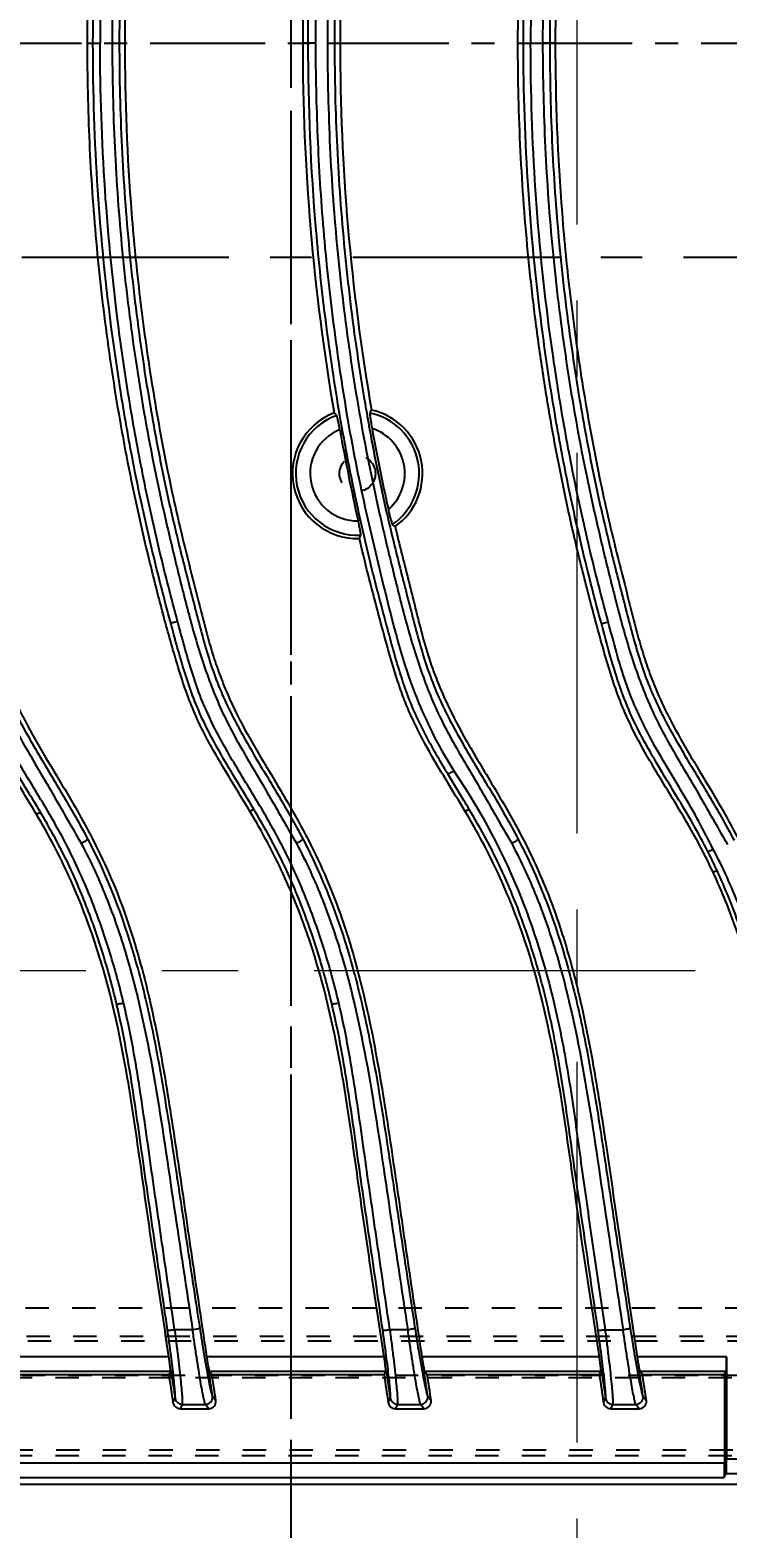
# Model space of a CAD drawing. Header units: millimetres. Extents: x -946 to 3963, y -10008 to 1396.
# Drawn here: x 1544.9 to 1593.7, y -937.9 to -832.9 of the extents above; entities that cross this region are included whole.
import ezdxf

# ---------------------------------------------------------------- set-up
doc = ezdxf.new("R2010")
doc.units = ezdxf.units.MM
doc.header["$LTSCALE"] = 16.335
doc.header["$PDMODE"] = 3
doc.header["$PDSIZE"] = 0.3125
doc.linetypes.add('CENTER', pattern=[0.6, 0.375, -0.075, 0.075, -0.075])
doc.linetypes.add('HIDDEN', pattern=[0.2, 0.1, -0.1])
doc.layers.get('0').update_dxf_attribs({"linetype": 'CONTINUOUS'})
doc.layers.get('Defpoints').update_dxf_attribs({"linetype": 'CONTINUOUS'})
doc.layers.add('DEFAULT_2', color=8, linetype='HIDDEN')
doc.layers.add('moldbase', color=7, linetype='CONTINUOUS', lineweight=20)
doc.styles.get("Standard").update_dxf_attribs({"font": 'txt', "width": 0.8})
doc.dimstyles.new('11', dxfattribs={"dimtxt": 10, "dimasz": 10, "dimexe": 0, "dimexo": 0, "dimgap": 0, "dimtad": 0, "dimzin": 0, "dimdsep": 46, "dimtxsty": 'Standard', "dimcen": 0, "dimclrd": 4, "dimclre": 4, "dimclrt": 6, "dimazin": 0, "dimtfac": 1, "dimtofl": 0, "dimtmove": 0, "dimatfit": 3, "dimfxl": 0, "dimtolj": 1, "dimtzin": 0, "dimarcsym": 0})

# ---------------------------------------------------------------- blocks, each defined once
blk = doc.blocks.new('*D20')
at = {"color": 4, "lineweight": -2}
for p, q in [((1308.93, -833.86), (1308.93, -701.67)), ((1318.93, -701.67), (1478.02, -701.67)), ((1807.46, -701.67), (1516.68, -701.67)), ((1817.46, -797.18), (1817.46, -701.67))]:
    blk.add_line(p, q, dxfattribs=at)
at = {"color": 4}
for points in [[(1318.93, -700.01), (1318.93, -703.34), (1308.93, -701.67)], [(1807.46, -700.01), (1807.46, -703.34), (1817.46, -701.67)]]:
    blk.add_solid(points, dxfattribs=at)
at = {"layer": 'Defpoints', "color": 0}
for p in [(1308.93, -701.67), (1817.46, -797.18), (1308.93, -833.86)]:
    blk.add_point(p, dxfattribs=at)
at = {"color": 6, "insert": (1497.35, -701.67), "char_height": 10, "attachment_point": 5}
blk.add_mtext('\\A1;508.53', dxfattribs=at)

msp = doc.modelspace()

# ---------------------------------------------------------------- linework, layer by layer
at = {"color": 1, "linetype": 'CENTER', "ltscale": 2.363514}
for p, q in [((1563.194, -1038.857), (1563.194, -658.857)), ((1243.194, -848.857), (1883.194, -848.857))]:
    msp.add_line(p, q, dxfattribs=at)
at = {"color": 1, "linetype": 'CENTER', "ltscale": 1.312372}
for p, q in [((1563.194, -939.884), (1563.194, -727.829)), ((1308.929, -833.857), (1817.459, -833.857))]:
    msp.add_line(p, q, dxfattribs=at)
at = {"color": 7, "linetype": 'Continuous'}
for p, q in [((1548.921, -833.857), (1549.81, -833.857)), ((1550.648, -833.857), (1551.537, -833.857)), ((1564.885, -833.857), (1563.996, -833.856)), ((1565.723, -833.857), (1566.612, -833.857)), ((1579.071, -833.857), (1579.96, -833.857)), ((1581.687, -833.857), (1580.798, -833.857)), ((1570.467, -867.723), (1570.271, -867.574)), ((1545.629, -887.744), (1545.359, -887.903)), ((1560.573, -887.523), (1560.303, -887.684)), ((1575.648, -887.523), (1575.378, -887.684)), ((1593.018, -891.831), (1592.745, -891.959)), ((1556.283, -924.001), (1555.023, -924.001)), ((1571.358, -924.001), (1570.098, -924.001)), ((1585.173, -924.001), (1586.433, -924.001)), ((1554.626, -925.914), (1542.194, -925.914)), ((1542.377, -926.917), (1554.742, -926.917)), ((1554.768, -926.867), (1554.619, -927.152)), ((1554.768, -926.867), (1555.056, -928.804)), ((1569.701, -925.914), (1557.269, -925.914)), ((1557.411, -926.868), (1557.645, -927.152)), ((1557.452, -926.917), (1569.817, -926.917)), ((1569.843, -926.867), (1569.694, -927.152)), ((1569.843, -926.867), (1570.131, -928.804)), ((1584.776, -925.914), (1572.344, -925.914)), ((1572.486, -926.868), (1572.72, -927.152)), ((1572.527, -926.917), (1584.892, -926.917)), ((1584.918, -926.867), (1584.769, -927.152)), ((1584.918, -926.867), (1585.206, -928.804)), ((1593.685, -925.914), (1587.419, -925.914)), ((1587.795, -927.152), (1587.561, -926.868)), ((1587.602, -926.917), (1593.66, -926.917)), ((1593.543, -927.152), (1593.66, -926.917)), ((1593.685, -925.914), (1593.685, -933.079)), ((1542.57, -927.152), (1554.619, -927.152)), ((1557.645, -927.152), (1569.694, -927.152)), ((1572.72, -927.152), (1584.769, -927.152)), ((1587.795, -927.152), (1593.543, -927.152)), ((1593.543, -927.152), (1593.543, -933.363)), ((1554.909, -929.11), (1555.056, -928.804)), ((1557.678, -928.657), (1557.915, -928.962)), ((1569.984, -929.11), (1570.131, -928.804)), ((1572.753, -928.657), (1572.99, -928.962)), ((1585.059, -929.11), (1585.206, -928.804)), ((1587.828, -928.657), (1588.065, -928.962)), ((1555.552, -929.234), (1555.405, -929.538)), ((1555.405, -929.538), (1557.419, -929.538)), ((1555.552, -929.234), (1557.182, -929.234)), ((1557.419, -929.538), (1557.182, -929.234)), ((1570.627, -929.234), (1570.48, -929.538)), ((1570.48, -929.538), (1572.494, -929.538)), ((1570.627, -929.234), (1572.257, -929.234)), ((1572.494, -929.538), (1572.257, -929.234)), ((1585.702, -929.234), (1585.555, -929.538)), ((1585.555, -929.538), (1587.569, -929.538)), ((1585.702, -929.234), (1587.332, -929.234)), ((1587.569, -929.538), (1587.332, -929.234)), ((1595.41, -933.079), (1593.685, -933.079)), ((1593.543, -933.363), (1416.663, -933.363)), ((1593.518, -934.367), (1593.66, -934.082)), ((1593.66, -934.082), (1595.435, -934.082)), ((1619.855, -934.859), (1395.982, -934.859)), ((1416.687, -934.367), (1593.518, -934.367))]:
    msp.add_line(p, q, dxfattribs=at)
for centre, radius, start, end in [((1717.612, -833.867), 153.616, 170.29012, 179.9959), ((1717.305, -833.842), 150.692, 170.18534, 180.00568), ((1717.053, -833.893), 153.057, 179.98614, 189.72765), ((1717.349, -833.868), 150.736, 179.99556, 189.81302), ((1567.832, -864.007), 4.556, 305.33222, 77.50805), ((1567.832, -864.007), 4.556, 111.04137, 271.71729), ((1567.832, -864.007), 4.321, 109.55255, 273.20358), ((1536.362, -891.369), 43.47, 46.31452, 46.65894), ((1567.832, -864.007), 4.321, 304.36093, 78.46933), ((1567.832, -864.007), 3.318, 111.89991, 270.84768), ((1714.935, -834.416), 150.691, 190.13352, 192.61406), ((1699.793, -837.422), 133.02, 190.144, 192.6366), ((1567.832, -864.007), 3.318, 310.68698, 72.09362), ((1527.545, -850.681), 44.201, 336.14003, 336.47864), ((1555.255, -909.225), 41.577, 24.73149, 26.77943), ((1555.553, -928.729), 0.503, 188.5979, 269.92974), ((1557.18, -928.73), 0.503, 270.13867, 8.11568), ((1570.628, -928.729), 0.503, 188.5979, 269.92974), ((1572.255, -928.73), 0.503, 270.13867, 8.11568), ((1585.703, -928.729), 0.503, 188.59791, 269.92975), ((1587.33, -928.73), 0.503, 270.13867, 8.11568), ((1555.405, -929.037), 0.502, 188.39382, 270.0061), ((1570.48, -929.037), 0.502, 188.39382, 270.0061), ((1585.555, -929.037), 0.502, 188.38503, 270.00048)]:
    msp.add_arc(centre, radius, start, end, dxfattribs=at)
for centre, major_axis, ratio, start_param, end_param in [((1593.658, -925.914), (0, 1.005), 0.0261859, -3.0892328, -1.5707963), ((6766.65, -151.375), (4145.301, 3254.93), 0.9991931, 2.6233469, 2.6237227), ((-89.585, -1172.935), (1649.642, -229.679), 0.9993382, 0.2855374, 0.286637), ((6781.725, -151.375), (4145.301, 3254.93), 0.9991931, 2.6233469, 2.6237227), ((-74.51, -1172.935), (1649.642, -229.679), 0.9993382, 0.2855373, 0.286637), ((6796.8, -151.375), (4145.301, 3254.93), 0.9991931, 2.6233469, 2.6237227), ((-59.435, -1172.935), (1649.642, -229.679), 0.9993382, 0.2855373, 0.286637), ((1593.658, -933.079), (0, 1.005), 0.0261859, -3.0892328, -1.5707963), ((1593.516, -933.363), (0, 1.005), 0.0261859, -3.0892328, -1.5707963)]:
    msp.add_ellipse(centre, major_axis=major_axis, ratio=ratio, start_param=start_param, end_param=end_param, dxfattribs=at)
for points, knots in [([(1557.269, -741.8), (1556.975, -743.764), (1556.384, -747.691), (1555.539, -753.588), (1554.822, -758.501), (1554.173, -762.419), (1553.438, -766.322), (1552.474, -770.183), (1551.184, -773.941), (1550.011, -776.684), (1548.646, -779.333), (1547.145, -781.908), (1545.593, -784.45), (1544.385, -786.623), (1543.563, -788.433), (1543.016, -789.82), (1542.548, -791.235), (1542.146, -792.67), (1541.78, -794.114), (1541.295, -796.04), (1540.679, -798.445), (1539.994, -801.344), (1539.376, -804.258), (1538.828, -807.186), (1538.167, -811.103), (1537.48, -816.021), (1536.698, -823.926), (1536.462, -829.886), (1536.462, -833.857)], [0, 0, 0, 0, 0.0624981, 0.1249962, 0.1874941, 0.2187435, 0.2499951, 0.3124799, 0.343738, 0.3749893, 0.4062459, 0.4374932, 0.468754, 0.5000005, 0.5156417, 0.5312811, 0.5469063, 0.5625299, 0.5781628, 0.5937942, 0.625041, 0.656289, 0.6875397, 0.7187893, 0.750039, 0.8125353, 0.8750316, 1, 1, 1, 1]), ([(1572.344, -741.8), (1572.05, -743.764), (1571.459, -747.691), (1570.614, -753.588), (1569.897, -758.501), (1569.248, -762.419), (1568.513, -766.322), (1567.549, -770.183), (1566.259, -773.941), (1565.086, -776.684), (1563.721, -779.333), (1562.22, -781.908), (1560.668, -784.45), (1559.46, -786.623), (1558.638, -788.433), (1558.091, -789.82), (1557.623, -791.235), (1557.221, -792.67), (1556.855, -794.114), (1556.37, -796.04), (1555.754, -798.445), (1555.069, -801.344), (1554.451, -804.258), (1553.903, -807.186), (1553.242, -811.103), (1552.555, -816.021), (1551.773, -823.926), (1551.537, -829.886), (1551.537, -833.857)], [0, 0, 0, 0, 0.0624981, 0.1249962, 0.1874941, 0.2187435, 0.2499951, 0.3124799, 0.343738, 0.3749893, 0.4062459, 0.4374932, 0.468754, 0.5000005, 0.5156417, 0.5312811, 0.5469063, 0.5625299, 0.5781628, 0.5937942, 0.625041, 0.656289, 0.6875397, 0.7187893, 0.750039, 0.8125353, 0.8750316, 1, 1, 1, 1]), ([(1602.494, -741.8), (1602.2, -743.764), (1601.609, -747.691), (1600.764, -753.588), (1600.047, -758.501), (1599.398, -762.419), (1598.663, -766.322), (1597.699, -770.183), (1596.409, -773.941), (1595.236, -776.684), (1593.871, -779.333), (1592.37, -781.908), (1590.818, -784.45), (1589.61, -786.623), (1588.788, -788.433), (1588.241, -789.82), (1587.773, -791.235), (1587.371, -792.67), (1587.005, -794.114), (1586.52, -796.04), (1585.904, -798.445), (1585.219, -801.344), (1584.601, -804.258), (1584.053, -807.186), (1583.392, -811.103), (1582.705, -816.021), (1581.923, -823.926), (1581.687, -829.886), (1581.687, -833.857)], [0, 0, 0, 0, 0.0624981, 0.1249962, 0.1874941, 0.2187435, 0.2499951, 0.3124799, 0.343738, 0.3749893, 0.4062459, 0.4374932, 0.468754, 0.5000005, 0.5156417, 0.5312811, 0.5469063, 0.5625299, 0.5781628, 0.5937942, 0.625041, 0.656289, 0.6875397, 0.7187893, 0.750039, 0.8125353, 0.8750316, 1, 1, 1, 1]), ([(1592.656, -777.731), (1592.094, -778.819), (1590.855, -780.936), (1588.927, -784.053), (1587.485, -786.748), (1586.625, -789.02), (1586.089, -790.759), (1585.605, -792.516), (1585.138, -794.281), (1584.673, -796.047), (1584.084, -798.407), (1583.407, -801.367), (1582.684, -804.933), (1582.045, -808.509), (1581.305, -813.292), (1580.59, -819.305), (1580.074, -826.566), (1579.959, -831.423), (1579.959, -833.857)], [0, 0, 0, 0, 0.0629901, 0.1260996, 0.188662, 0.2197812, 0.2509698, 0.2822445, 0.3135648, 0.3448893, 0.3762007, 0.438716, 0.501088, 0.5633805, 0.6256282, 0.7501056, 0.8748018, 1, 1, 1, 1]), ([(1559.507, -782.876), (1558.922, -783.796), (1557.843, -785.695), (1556.566, -788.712), (1555.756, -791.315), (1555.192, -793.421), (1554.648, -795.532), (1553.993, -798.177), (1553.017, -802.428), (1551.572, -809.927), (1550.179, -820.76), (1549.809, -829.492), (1549.81, -833.857)], [0, 0, 0, 0, 0.0624518, 0.1249003, 0.1873497, 0.2185822, 0.2498175, 0.3122886, 0.3747758, 0.4997789, 0.7498462, 1, 1, 1, 1]), ([(1574.582, -782.876), (1573.997, -783.796), (1572.918, -785.695), (1571.641, -788.712), (1570.831, -791.315), (1570.267, -793.421), (1569.723, -795.532), (1569.068, -798.177), (1568.092, -802.428), (1566.647, -809.927), (1565.254, -820.76), (1564.884, -829.492), (1564.885, -833.857)], [0, 0, 0, 0, 0.0624518, 0.1249003, 0.1873497, 0.2185822, 0.2498175, 0.3122886, 0.3747758, 0.4997789, 0.7498462, 1, 1, 1, 1]), ([(1579.071, -833.857), (1579.071, -831.85), (1579.15, -827.835), (1579.504, -821.822), (1580.093, -815.828), (1580.918, -809.862), (1581.974, -803.933), (1583.261, -798.045), (1584.803, -792.235), (1585.911, -788.353), (1586.75, -786.531)], [0, 0, 0, 0, 0.1250133, 0.2500259, 0.3750383, 0.5000501, 0.6250615, 0.7500719, 0.8750839, 1, 1, 1, 1]), ([(1579.458, -833.857), (1579.458, -831.851), (1579.535, -827.847), (1579.885, -821.858), (1580.467, -815.899), (1581.278, -809.971), (1582.319, -804.074), (1583.375, -799.188), (1584.228, -795.789), (1584.742, -793.851), (1585.255, -791.911), (1585.796, -789.973), (1586.45, -788.064), (1586.842, -787.129), (1587.053, -786.668)], [0, 0, 0, 0, 0.1252897, 0.2501254, 0.3746973, 0.4991932, 0.623792, 0.7487318, 0.8113694, 0.8426827, 0.8739933, 0.9367429, 0.968312, 1, 1, 1, 1]), ([(1548.921, -833.857), (1548.921, -830.242), (1549.179, -823.008), (1550.319, -812.213), (1552.237, -801.528), (1554.016, -794.514), (1555.007, -791.036)], [0, 0, 0, 0, 0.2499849, 0.5000029, 0.7499985, 1, 1, 1, 1]), ([(1549.308, -833.857), (1549.308, -830.244), (1549.56, -823.03), (1550.508, -814.063), (1551.639, -806.954), (1552.499, -802.533), (1553.284, -799.01), (1553.923, -796.374), (1554.618, -793.751), (1555.08, -792.002), (1555.328, -791.131)], [0, 0, 0, 0, 0.2504372, 0.4997934, 0.6244661, 0.7493187, 0.8118975, 0.8745956, 0.9372949, 1, 1, 1, 1]), ([(1564.383, -833.857), (1564.383, -830.244), (1564.635, -823.03), (1565.583, -814.063), (1566.714, -806.954), (1567.574, -802.533), (1568.359, -799.01), (1568.998, -796.374), (1569.693, -793.751), (1570.155, -792.002), (1570.403, -791.131)], [0, 0, 0, 0, 0.2504372, 0.4997934, 0.6244661, 0.7493187, 0.8118975, 0.8745956, 0.9372949, 1, 1, 1, 1]), ([(1556.204, -793.219), (1555.777, -794.87), (1555.135, -797.348), (1554.34, -800.67), (1553.608, -804.018), (1552.813, -808.235), (1552.027, -813.324), (1551.412, -818.433), (1550.826, -825.272), (1550.65, -830.422), (1550.65, -833.857)], [0, 0, 0, 0, 0.1243441, 0.1866463, 0.2491008, 0.3743147, 0.4995099, 0.6245386, 0.7495385, 1, 1, 1, 1]), ([(1556.689, -793.374), (1556.262, -795.021), (1555.622, -797.493), (1554.828, -800.806), (1554.098, -804.141), (1553.307, -808.339), (1552.523, -813.407), (1551.91, -818.495), (1551.326, -825.306), (1551.151, -830.436), (1551.151, -833.857)], [0, 0, 0, 0, 0.1245899, 0.1869286, 0.2493407, 0.3744811, 0.4996368, 0.6246429, 0.7496022, 1, 1, 1, 1]), ([(1571.279, -793.219), (1570.852, -794.87), (1570.21, -797.348), (1569.415, -800.67), (1568.683, -804.018), (1567.888, -808.235), (1567.102, -813.324), (1566.487, -818.433), (1565.901, -825.272), (1565.725, -830.422), (1565.725, -833.857)], [0, 0, 0, 0, 0.1243441, 0.1866463, 0.2491008, 0.3743147, 0.4995099, 0.6245386, 0.7495385, 1, 1, 1, 1]), ([(1571.764, -793.374), (1571.337, -795.021), (1570.697, -797.493), (1569.903, -800.806), (1569.173, -804.141), (1568.382, -808.339), (1567.598, -813.407), (1566.985, -818.495), (1566.401, -825.306), (1566.226, -830.436), (1566.226, -833.857)], [0, 0, 0, 0, 0.1245899, 0.1869286, 0.2493407, 0.3744811, 0.4996368, 0.6246429, 0.7496022, 1, 1, 1, 1]), ([(1586.365, -793.175), (1585.937, -794.827), (1585.295, -797.308), (1584.499, -800.633), (1583.764, -803.986), (1582.968, -808.207), (1582.18, -813.301), (1581.563, -818.416), (1580.976, -825.262), (1580.8, -830.419), (1580.8, -833.857)], [0, 0, 0, 0, 0.1243436, 0.186645, 0.2490979, 0.3743102, 0.4995065, 0.6245368, 0.7495374, 1, 1, 1, 1]), ([(1586.85, -793.33), (1586.422, -794.979), (1585.782, -797.454), (1584.987, -800.77), (1584.255, -804.108), (1583.462, -808.311), (1582.676, -813.384), (1582.062, -818.478), (1581.476, -825.297), (1581.301, -830.432), (1581.301, -833.857)], [0, 0, 0, 0, 0.1245872, 0.186927, 0.2493379, 0.3744763, 0.4996327, 0.6246408, 0.7496008, 1, 1, 1, 1]), ([(1545.359, -887.903), (1544.764, -886.902), (1543.839, -885.419), (1542.656, -883.411), (1541.828, -881.87), (1541.113, -880.274), (1540.523, -878.628), (1540.008, -876.957), (1539.368, -874.715), (1538.629, -871.898), (1537.791, -868.506), (1537.04, -865.092), (1536.149, -860.519), (1535.223, -854.767), (1534.429, -847.821), (1533.952, -840.846), (1533.846, -836.186), (1533.846, -833.857)], [0, 0, 0, 0, 0.0624879, 0.093776, 0.125042, 0.1562569, 0.1875084, 0.2188096, 0.2500837, 0.3125596, 0.3750568, 0.4375553, 0.5000516, 0.6250377, 0.7500244, 0.8750119, 1, 1, 1, 1]), ([(1535.573, -833.857), (1535.588, -836.288), (1535.692, -841.152), (1536.225, -848.429), (1537.106, -855.669), (1538.117, -861.662), (1539.124, -866.416), (1539.815, -869.373), (1540.395, -871.731), (1540.987, -874.085), (1541.641, -876.426), (1542.441, -878.72), (1543.129, -880.407), (1543.933, -882.042), (1544.828, -883.627), (1545.759, -885.192), (1546.672, -886.767), (1547.573, -888.348), (1548.178, -889.399), (1548.483, -889.923)], [0, 0, 0, 0, 0.1251135, 0.2502091, 0.3752762, 0.5002996, 0.5627983, 0.625282, 0.6565178, 0.6877486, 0.7502134, 0.7814822, 0.8127187, 0.8439125, 0.8751291, 0.9063754, 0.9376007, 0.9688031, 1, 1, 1, 1]), ([(1536.076, -833.857), (1536.076, -836.282), (1536.192, -841.122), (1536.632, -847.154), (1537.158, -851.951), (1537.637, -855.536), (1538.2, -859.109), (1538.848, -862.67), (1539.585, -866.221), (1540.436, -869.757), (1541.19, -872.696), (1541.793, -875.042), (1542.278, -876.775), (1542.848, -878.469), (1543.544, -880.113), (1544.361, -881.71), (1545.554, -883.82), (1547.145, -886.427), (1548.373, -888.551), (1548.945, -889.64)], [0, 0, 0, 0, 0.1253654, 0.25021, 0.3125391, 0.3748459, 0.4371603, 0.4995181, 0.5619653, 0.6246223, 0.687526, 0.7188287, 0.7498405, 0.7805438, 0.8111673, 0.8420407, 0.8732664, 0.9364168, 1, 1, 1, 1]), ([(1536.462, -833.857), (1536.462, -837.827), (1536.698, -843.787), (1537.48, -851.693), (1538.167, -856.611), (1538.828, -860.527), (1539.376, -863.455), (1539.994, -866.37), (1540.679, -869.269), (1541.295, -871.673), (1541.78, -873.6), (1542.146, -875.044), (1542.548, -876.478), (1543.016, -877.894), (1543.563, -879.281), (1544.385, -881.091), (1545.593, -883.263), (1547.145, -885.805), (1548.646, -888.38), (1550.011, -891.03), (1551.184, -893.772), (1552.474, -897.531), (1553.438, -901.391), (1554.173, -905.294), (1554.822, -909.213), (1555.539, -914.125), (1556.384, -920.022), (1556.975, -923.95), (1557.269, -925.914)], [0, 0, 0, 0, 0.1249684, 0.1874647, 0.249961, 0.2812107, 0.3124603, 0.343711, 0.374959, 0.4062058, 0.4218372, 0.4374701, 0.4530937, 0.4687189, 0.4843583, 0.4999995, 0.531246, 0.5625068, 0.5937541, 0.6250107, 0.656262, 0.6875201, 0.7500049, 0.7812565, 0.8125059, 0.8750038, 0.9375019, 1, 1, 1, 1]), ([(1560.303, -887.684), (1559.708, -886.689), (1558.786, -885.213), (1557.618, -883.209), (1556.806, -881.669), (1556.108, -880.074), (1555.532, -878.431), (1555.028, -876.765), (1554.396, -874.532), (1553.66, -871.728), (1552.83, -868.35), (1552.086, -864.952), (1551.203, -860.398), (1550.285, -854.672), (1549.499, -847.757), (1549.026, -840.814), (1548.921, -836.176), (1548.921, -833.857)], [0, 0, 0, 0, 0.0624887, 0.0937763, 0.1250421, 0.156258, 0.1875104, 0.2188104, 0.2500823, 0.3125579, 0.3750556, 0.4375542, 0.5000505, 0.6250369, 0.7500238, 0.8750116, 1, 1, 1, 1]), ([(1554.751, -874.459), (1554.307, -872.816), (1553.453, -869.511), (1552.347, -864.504), (1551.414, -859.449), (1550.394, -852.672), (1549.537, -844.141), (1549.308, -837.286), (1549.308, -833.857)], [0, 0, 0, 0, 0.1243152, 0.2491966, 0.3744102, 0.4995819, 0.7495685, 1, 1, 1, 1]), ([(1555.236, -874.358), (1554.793, -872.718), (1553.941, -869.422), (1552.839, -864.426), (1551.91, -859.384), (1550.893, -852.624), (1550.038, -844.115), (1549.81, -837.278), (1549.81, -833.857)], [0, 0, 0, 0, 0.1243485, 0.2492061, 0.3744192, 0.4995945, 0.7495768, 1, 1, 1, 1]), ([(1550.648, -833.857), (1550.663, -836.288), (1550.767, -841.152), (1551.3, -848.429), (1552.181, -855.669), (1553.192, -861.662), (1554.199, -866.416), (1554.89, -869.373), (1555.47, -871.731), (1556.062, -874.085), (1556.716, -876.426), (1557.516, -878.72), (1558.204, -880.407), (1559.008, -882.042), (1559.903, -883.627), (1560.834, -885.192), (1561.747, -886.767), (1562.648, -888.348), (1563.253, -889.399), (1563.558, -889.923)], [0, 0, 0, 0, 0.1251135, 0.2502091, 0.3752762, 0.5002996, 0.5627983, 0.625282, 0.6565178, 0.6877486, 0.7502134, 0.7814822, 0.8127187, 0.8439125, 0.8751291, 0.9063754, 0.9376007, 0.9688031, 1, 1, 1, 1]), ([(1551.151, -833.857), (1551.151, -836.282), (1551.267, -841.122), (1551.707, -847.154), (1552.233, -851.951), (1552.712, -855.536), (1553.275, -859.109), (1553.923, -862.67), (1554.66, -866.221), (1555.511, -869.757), (1556.265, -872.696), (1556.868, -875.042), (1557.353, -876.775), (1557.923, -878.469), (1558.619, -880.113), (1559.436, -881.71), (1560.629, -883.82), (1562.22, -886.427), (1563.448, -888.551), (1564.02, -889.64)], [0, 0, 0, 0, 0.1253654, 0.25021, 0.3125391, 0.3748459, 0.4371603, 0.4995181, 0.5619653, 0.6246223, 0.687526, 0.7188287, 0.7498405, 0.7805438, 0.8111673, 0.8420407, 0.8732664, 0.9364168, 1, 1, 1, 1]), ([(1551.537, -833.857), (1551.537, -837.827), (1551.773, -843.787), (1552.555, -851.693), (1553.242, -856.611), (1553.903, -860.527), (1554.451, -863.455), (1555.069, -866.37), (1555.754, -869.269), (1556.37, -871.673), (1556.855, -873.6), (1557.221, -875.044), (1557.623, -876.478), (1558.091, -877.894), (1558.638, -879.281), (1559.46, -881.091), (1560.668, -883.263), (1562.22, -885.805), (1563.721, -888.38), (1565.086, -891.03), (1566.259, -893.772), (1567.549, -897.531), (1568.513, -901.391), (1569.248, -905.294), (1569.897, -909.213), (1570.614, -914.125), (1571.459, -920.022), (1572.05, -923.95), (1572.344, -925.914)], [0, 0, 0, 0, 0.1249684, 0.1874647, 0.249961, 0.2812107, 0.3124603, 0.343711, 0.374959, 0.4062058, 0.4218372, 0.4374701, 0.4530937, 0.4687189, 0.4843583, 0.4999995, 0.531246, 0.5625068, 0.5937541, 0.6250107, 0.656262, 0.6875201, 0.7500049, 0.7812565, 0.8125059, 0.8750038, 0.9375019, 1, 1, 1, 1]), ([(1574.16, -885.057), (1573.588, -884.106), (1572.748, -882.665), (1571.784, -880.663), (1571.178, -879.115), (1570.673, -877.538), (1570.221, -875.952), (1569.799, -874.362), (1569.377, -872.772), (1568.964, -871.18), (1568.442, -869.051), (1567.835, -866.383), (1567.18, -863.171), (1566.397, -858.878), (1565.589, -853.485), (1564.661, -844.795), (1564.383, -838.233), (1564.383, -833.857)], [0, 0, 0, 0, 0.0633458, 0.0950299, 0.1266504, 0.1581137, 0.1894404, 0.2207145, 0.2519865, 0.2832669, 0.3145489, 0.3770141, 0.4393338, 0.5015734, 0.6259335, 0.7503182, 1, 1, 1, 1]), ([(1564.885, -833.857), (1564.898, -836.039), (1564.989, -840.404), (1565.393, -846.941), (1565.981, -852.367), (1566.573, -856.691), (1567.083, -859.923), (1567.669, -863.142), (1568.345, -866.341), (1569.088, -869.526), (1569.856, -872.705), (1570.657, -875.877), (1571.969, -880.035), (1573.415, -883), (1574.582, -884.84)], [0, 0, 0, 0, 0.1251037, 0.2501823, 0.3752474, 0.4377875, 0.5003123, 0.5628028, 0.6252606, 0.6877292, 0.75024, 0.8127363, 0.8751579, 1, 1, 1, 1]), ([(1565.723, -833.857), (1565.738, -836.288), (1565.842, -841.152), (1566.375, -848.429), (1567.256, -855.669), (1568.267, -861.662), (1569.274, -866.416), (1569.965, -869.373), (1570.545, -871.731), (1571.137, -874.085), (1571.791, -876.426), (1572.591, -878.72), (1573.279, -880.407), (1574.083, -882.042), (1574.978, -883.627), (1575.909, -885.192), (1576.822, -886.767), (1577.723, -888.348), (1578.328, -889.399), (1578.633, -889.923)], [0, 0, 0, 0, 0.1251135, 0.2502091, 0.3752762, 0.5002996, 0.5627983, 0.625282, 0.6565178, 0.6877486, 0.7502134, 0.7814822, 0.8127187, 0.8439125, 0.8751291, 0.9063754, 0.9376007, 0.9688031, 1, 1, 1, 1]), ([(1566.226, -833.857), (1566.226, -836.282), (1566.342, -841.122), (1566.782, -847.154), (1567.308, -851.951), (1567.787, -855.536), (1568.35, -859.109), (1568.998, -862.67), (1569.735, -866.221), (1570.586, -869.757), (1571.34, -872.696), (1571.943, -875.042), (1572.428, -876.775), (1572.998, -878.469), (1573.694, -880.113), (1574.511, -881.71), (1575.704, -883.82), (1577.295, -886.427), (1578.523, -888.551), (1579.095, -889.64)], [0, 0, 0, 0, 0.1253654, 0.25021, 0.3125391, 0.3748459, 0.4371603, 0.4995181, 0.5619653, 0.6246223, 0.687526, 0.7188287, 0.7498405, 0.7805438, 0.8111673, 0.8420407, 0.8732664, 0.9364168, 1, 1, 1, 1]), ([(1592.745, -891.96), (1592.216, -890.815), (1591.026, -888.588), (1589.367, -885.909), (1588.07, -883.746), (1587.166, -882.083), (1586.369, -880.366), (1585.724, -878.586), (1585.18, -876.774), (1584.67, -874.952), (1584.183, -873.125), (1583.547, -870.686), (1582.81, -867.621), (1582.027, -863.921), (1581.333, -860.203), (1580.73, -856.469), (1580.219, -852.721), (1579.661, -847.709), (1579.195, -841.421), (1579.071, -836.378), (1579.071, -833.857)], [0, 0, 0, 0, 0.0624938, 0.1249912, 0.1562401, 0.1875128, 0.2187683, 0.2500073, 0.2812832, 0.3125404, 0.343783, 0.3750317, 0.4375309, 0.5000294, 0.5625279, 0.6250265, 0.6875249, 0.7500237, 0.8750118, 1, 1, 1, 1]), ([(1584.912, -874.502), (1584.468, -872.857), (1583.612, -869.549), (1582.503, -864.536), (1581.569, -859.476), (1580.547, -852.692), (1579.687, -844.152), (1579.458, -837.29), (1579.458, -833.857)], [0, 0, 0, 0, 0.1243122, 0.2491917, 0.3744049, 0.4995773, 0.7495661, 1, 1, 1, 1]), ([(1585.399, -874.401), (1584.955, -872.76), (1584.102, -869.46), (1582.997, -864.459), (1582.066, -859.412), (1581.047, -852.645), (1580.19, -844.126), (1579.961, -837.281), (1579.961, -833.857)], [0, 0, 0, 0, 0.124347, 0.2492027, 0.3744151, 0.4995904, 0.7495746, 1, 1, 1, 1]), ([(1580.798, -833.857), (1580.813, -836.291), (1580.917, -841.161), (1581.451, -848.448), (1582.335, -855.698), (1583.349, -861.699), (1584.359, -866.458), (1585.05, -869.419), (1585.631, -871.78), (1586.226, -874.137), (1586.883, -876.481), (1587.688, -878.776), (1588.381, -880.464), (1589.188, -882.1), (1590.087, -883.686), (1591.02, -885.252), (1591.935, -886.829), (1592.835, -888.412), (1593.439, -889.466), (1593.744, -889.991)], [0, 0, 0, 0, 0.1251138, 0.2502097, 0.3752769, 0.5003004, 0.5627991, 0.6252826, 0.6565186, 0.6877499, 0.750214, 0.7814822, 0.8127194, 0.8439142, 0.8751307, 0.906376, 0.9376006, 0.968803, 1, 1, 1, 1]), ([(1581.301, -833.857), (1581.301, -836.285), (1581.417, -841.133), (1581.859, -847.174), (1582.386, -851.978), (1582.867, -855.568), (1583.431, -859.146), (1584.081, -862.712), (1584.821, -866.267), (1585.674, -869.808), (1586.428, -872.752), (1587.034, -875.1), (1587.522, -876.834), (1588.096, -878.529), (1588.797, -880.173), (1589.619, -881.771), (1590.815, -883.881), (1592.409, -886.491), (1593.636, -888.618), (1594.206, -889.709)], [0, 0, 0, 0, 0.1253844, 0.2502455, 0.3125823, 0.3748962, 0.4372171, 0.4995812, 0.5620353, 0.6247022, 0.6876126, 0.7189082, 0.7499067, 0.7805994, 0.8112208, 0.8420956, 0.8733177, 0.9364485, 1, 1, 1, 1]), ([(1581.687, -833.857), (1581.687, -837.827), (1581.923, -843.787), (1582.705, -851.693), (1583.392, -856.611), (1584.053, -860.527), (1584.601, -863.455), (1585.219, -866.37), (1585.904, -869.269), (1586.52, -871.673), (1587.005, -873.6), (1587.371, -875.044), (1587.773, -876.478), (1588.241, -877.894), (1588.788, -879.281), (1589.61, -881.091), (1590.818, -883.263), (1592.37, -885.805), (1593.871, -888.38), (1595.236, -891.03), (1596.409, -893.772), (1597.699, -897.531), (1598.663, -901.391), (1599.398, -905.294), (1600.047, -909.213), (1600.764, -914.125), (1601.609, -920.022), (1602.2, -923.95), (1602.494, -925.914)], [0, 0, 0, 0, 0.1249684, 0.1874647, 0.249961, 0.2812107, 0.3124603, 0.343711, 0.374959, 0.4062058, 0.4218372, 0.4374701, 0.4530937, 0.4687189, 0.4843583, 0.4999995, 0.531246, 0.5625068, 0.5937541, 0.6250107, 0.656262, 0.6875201, 0.7500049, 0.7812565, 0.8125059, 0.8750038, 0.9375019, 1, 1, 1, 1]), ([(1568.696, -859.773), (1568.707, -859.754), (1568.737, -859.73), (1568.758, -859.681), (1568.756, -859.617), (1568.802, -859.587), (1568.818, -859.559)], [0, 0, 0, 0, 0.2631176, 0.4418163, 0.6174727, 1, 1, 1, 1]), ([(1566.595, -860.929), (1566.573, -860.806), (1566.54, -860.626), (1566.495, -860.397), (1566.466, -860.25), (1566.439, -860.127), (1566.418, -860.032), (1566.4, -859.974), (1566.393, -859.941), (1566.386, -859.935)], [0, 0, 0, 0, 0.3690601, 0.538327, 0.6881147, 0.8132958, 0.9090302, 0.9719633, 1, 1, 1, 1]), ([(1568.696, -859.773), (1568.691, -859.782), (1568.697, -859.818), (1568.699, -859.886), (1568.714, -859.992), (1568.732, -860.128), (1568.757, -860.289), (1568.796, -860.532), (1568.829, -860.721), (1568.852, -860.85)], [0, 0, 0, 0, 0.0282394, 0.0934362, 0.1925158, 0.3207264, 0.4719251, 0.6398627, 1, 1, 1, 1]), ([(1569.995, -866.522), (1570.024, -866.65), (1570.067, -866.837), (1570.126, -867.076), (1570.166, -867.233), (1570.202, -867.365), (1570.23, -867.469), (1570.255, -867.531), (1570.263, -867.568), (1570.271, -867.574)], [0, 0, 0, 0, 0.3602992, 0.5282726, 0.6794595, 0.8076229, 0.9066367, 0.9717761, 1, 1, 1, 1]), ([(1568.074, -868.321), (1568.077, -868.312), (1568.071, -868.28), (1568.066, -868.219), (1568.048, -868.123), (1568.025, -868), (1567.995, -867.852), (1567.948, -867.624), (1567.909, -867.446), (1567.881, -867.324)], [0, 0, 0, 0, 0.0280344, 0.0909683, 0.1867056, 0.3118881, 0.4616774, 0.6309464, 1, 1, 1, 1]), ([(1570.467, -867.723), (1570.613, -868.343), (1570.917, -869.58), (1571.388, -871.433), (1571.85, -873.289), (1572.308, -875.145), (1572.83, -876.985), (1573.487, -878.782), (1574.276, -880.525), (1575.457, -882.787), (1577.111, -885.512), (1579.054, -888.805), (1580.742, -892.242), (1582.078, -895.83), (1583.135, -899.507), (1583.957, -903.242), (1584.62, -907.008), (1585.397, -912.045), (1586.286, -918.353), (1587.042, -923.394), (1587.419, -925.914)], [0, 0, 0, 0, 0.0312362, 0.0624766, 0.0937482, 0.1250343, 0.156269, 0.1874858, 0.2187629, 0.2500671, 0.3125585, 0.3750641, 0.4375477, 0.5000624, 0.5625643, 0.6250553, 0.687551, 0.7500406, 0.8750204, 1, 1, 1, 1]), ([(1575.378, -887.684), (1574.936, -886.946), (1574.031, -885.481), (1572.707, -883.264), (1571.725, -881.346), (1571.064, -879.755), (1570.638, -878.536), (1570.259, -877.301), (1569.785, -875.646), (1569.223, -873.569), (1568.568, -871.072), (1568.164, -869.399), (1567.969, -868.56)], [0, 0, 0, 0, 0.1249887, 0.2499807, 0.3750088, 0.4375054, 0.4999979, 0.5625282, 0.6250395, 0.7500178, 0.87501, 1, 1, 1, 1]), ([(1551.449, -901.102), (1551.171, -899.935), (1550.549, -897.617), (1549.573, -894.775), (1548.659, -892.546), (1547.904, -890.891), (1547.062, -889.263), (1545.839, -887.122), (1544.536, -885.021), (1543.293, -882.887), (1542.44, -881.259), (1541.716, -879.582), (1540.939, -877.285), (1540.477, -875.528), (1540.161, -874.358)], [0, 0, 0, 0, 0.1232597, 0.2466501, 0.3086148, 0.3708993, 0.4336735, 0.4969826, 0.6244029, 0.6878771, 0.7508377, 0.8132578, 0.8754572, 1, 1, 1, 1]), ([(1554.751, -874.461), (1554.754, -874.464), (1554.771, -874.461), (1554.799, -874.46), (1554.846, -874.451), (1554.934, -874.434), (1555.067, -874.402), (1555.178, -874.374), (1555.236, -874.358)], [0, 0, 0, 0, 0.0262618, 0.086635, 0.1805163, 0.306672, 0.6370848, 1, 1, 1, 1]), ([(1566.524, -901.102), (1566.246, -899.935), (1565.624, -897.617), (1564.648, -894.775), (1563.734, -892.546), (1562.979, -890.891), (1562.137, -889.263), (1560.914, -887.122), (1559.611, -885.021), (1558.368, -882.887), (1557.515, -881.259), (1556.791, -879.582), (1556.014, -877.285), (1555.552, -875.528), (1555.236, -874.358)], [0, 0, 0, 0, 0.1232597, 0.2466501, 0.3086148, 0.3708993, 0.4336735, 0.4969826, 0.6244029, 0.6878771, 0.7508377, 0.8132578, 0.8754572, 1, 1, 1, 1]), ([(1584.913, -874.504), (1584.916, -874.507), (1584.933, -874.505), (1584.961, -874.503), (1585.007, -874.495), (1585.096, -874.477), (1585.228, -874.446), (1585.339, -874.417), (1585.397, -874.402)], [0, 0, 0, 0, 0.0262901, 0.0867116, 0.1806149, 0.3067188, 0.6370037, 1, 1, 1, 1]), ([(1592.752, -890.343), (1592.421, -889.687), (1591.747, -888.381), (1590.666, -886.46), (1589.511, -884.582), (1588.4, -882.676), (1587.412, -880.701), (1586.592, -878.65), (1585.962, -876.534), (1585.589, -875.112), (1585.397, -874.402)], [0, 0, 0, 0, 0.1249241, 0.2498308, 0.3747612, 0.4998255, 0.6249749, 0.7499067, 0.874889, 1, 1, 1, 1]), ([(1545.628, -887.744), (1545.005, -886.69), (1544.034, -885.126), (1542.802, -883.001), (1541.949, -881.364), (1541.227, -879.675), (1540.452, -877.375), (1539.99, -875.622), (1539.676, -874.46)], [0, 0, 0, 0, 0.2509295, 0.3771745, 0.503202, 0.6287443, 0.753253, 1, 1, 1, 1]), ([(1560.572, -887.524), (1559.957, -886.488), (1559.003, -884.951), (1557.799, -882.858), (1556.969, -881.247), (1556.269, -879.584), (1555.513, -877.323), (1555.06, -875.602), (1554.751, -874.459)], [0, 0, 0, 0, 0.2511306, 0.3773636, 0.5033561, 0.6288413, 0.7532904, 1, 1, 1, 1]), ([(1592.373, -890.492), (1592.045, -889.842), (1591.34, -888.556), (1590.206, -886.657), (1589.043, -884.752), (1587.916, -882.816), (1586.906, -880.817), (1586.112, -878.737), (1585.479, -876.623), (1585.103, -875.207), (1584.912, -874.502)], [0, 0, 0, 0, 0.123109, 0.2479459, 0.3740312, 0.500581, 0.62685, 0.7522988, 0.8764777, 1, 1, 1, 1]), ([(1574.582, -884.84), (1574.532, -884.869), (1574.436, -884.925), (1574.322, -884.988), (1574.244, -885.026), (1574.204, -885.045), (1574.178, -885.054), (1574.164, -885.059), (1574.16, -885.057)], [0, 0, 0, 0, 0.3670049, 0.6959778, 0.8206433, 0.9131204, 0.972846, 1, 1, 1, 1]), ([(1574.582, -884.84), (1576.509, -887.666), (1578.912, -892.265), (1581.069, -898.763), (1582.231, -903.762), (1583.021, -908.823), (1583.692, -913.893), (1584.444, -918.947), (1584.938, -922.316), (1585.173, -924.001)], [0, 0, 0, 0, 0.2504963, 0.3757801, 0.5008937, 0.625811, 0.750682, 0.8754057, 1, 1, 1, 1]), ([(1575.648, -887.523), (1575.526, -887.318), (1575.032, -886.494), (1574.531, -885.675), (1574.16, -885.057)], [0, 0, 0, 0, 0.2490012, 1, 1, 1, 1]), ([(1554.626, -925.914), (1554.385, -924.29), (1553.892, -921.045), (1553.156, -916.177), (1552.488, -911.299), (1551.536, -904.806), (1550.126, -898.36), (1547.728, -892.231), (1546.198, -889.315), (1545.359, -887.903)], [0, 0, 0, 0, 0.1249708, 0.249941, 0.3749131, 0.4998831, 0.7498291, 0.8749274, 1, 1, 1, 1]), ([(1550.96, -901.171), (1550.682, -900.003), (1550.059, -897.683), (1548.879, -894.271), (1547.435, -890.93), (1546.251, -888.801), (1545.628, -887.744)], [0, 0, 0, 0, 0.2482651, 0.4966195, 0.7462564, 1, 1, 1, 1]), ([(1569.701, -925.914), (1569.459, -924.28), (1568.963, -921.014), (1568.222, -916.114), (1567.55, -911.204), (1566.589, -904.67), (1565.158, -898.183), (1562.707, -892.029), (1561.152, -889.103), (1560.303, -887.684)], [0, 0, 0, 0, 0.1249716, 0.2499421, 0.3749129, 0.4998832, 0.7498363, 0.8749203, 1, 1, 1, 1]), ([(1566.035, -901.17), (1565.753, -899.983), (1565.117, -897.623), (1563.91, -894.154), (1562.428, -890.759), (1561.21, -888.598), (1560.572, -887.524)], [0, 0, 0, 0, 0.248148, 0.496405, 0.7460308, 1, 1, 1, 1]), ([(1584.776, -925.914), (1584.534, -924.28), (1584.038, -921.014), (1583.297, -916.114), (1582.625, -911.204), (1581.665, -904.67), (1580.232, -898.183), (1577.783, -892.028), (1576.227, -889.103), (1575.378, -887.684)], [0, 0, 0, 0, 0.124972, 0.249943, 0.3749142, 0.4998847, 0.7498444, 0.8749226, 1, 1, 1, 1]), ([(1584.676, -924.01), (1584.451, -922.445), (1584, -919.314), (1583.425, -915.402), (1582.977, -912.268), (1582.543, -909.136), (1581.97, -905.233), (1581.198, -901.362), (1580.371, -898.318), (1579.655, -896.061), (1578.831, -893.844), (1577.898, -891.675), (1576.84, -889.564), (1576.051, -888.201), (1575.648, -887.523)], [0, 0, 0, 0, 0.1251848, 0.2505008, 0.3131856, 0.3758515, 0.5009083, 0.6256321, 0.6881072, 0.7506288, 0.813089, 0.8753601, 0.937527, 1, 1, 1, 1]), ([(1548.945, -889.64), (1548.945, -889.645), (1548.93, -889.657), (1548.906, -889.677), (1548.862, -889.707), (1548.777, -889.761), (1548.649, -889.833), (1548.539, -889.892), (1548.483, -889.922)], [0, 0, 0, 0, 0.0277616, 0.0903284, 0.1868046, 0.3154023, 0.6472496, 1, 1, 1, 1]), ([(1548.483, -889.923), (1549.172, -891.219), (1550.391, -893.895), (1552.258, -899.461), (1553.729, -906.651), (1554.959, -915.335), (1555.848, -921.113), (1556.283, -924.001)], [0, 0, 0, 0, 0.125341, 0.250613, 0.5007287, 0.7505508, 1, 1, 1, 1]), ([(1548.945, -889.64), (1550.322, -892.261), (1551.917, -896.446), (1553.335, -902.182), (1554.147, -906.522), (1554.828, -910.865), (1555.474, -915.203), (1556.121, -919.535), (1556.557, -922.42), (1556.78, -923.861)], [0, 0, 0, 0, 0.2519212, 0.3777262, 0.5027324, 0.6273619, 0.7517405, 0.8759239, 1, 1, 1, 1]), ([(1564.02, -889.64), (1564.02, -889.645), (1564.005, -889.657), (1563.981, -889.677), (1563.937, -889.707), (1563.852, -889.761), (1563.724, -889.833), (1563.614, -889.892), (1563.558, -889.922)], [0, 0, 0, 0, 0.0277616, 0.0903284, 0.1868046, 0.3154023, 0.6472496, 1, 1, 1, 1]), ([(1563.558, -889.923), (1564.247, -891.219), (1565.466, -893.895), (1567.333, -899.461), (1568.804, -906.651), (1570.034, -915.335), (1570.923, -921.113), (1571.358, -924.001)], [0, 0, 0, 0, 0.125341, 0.250613, 0.5007287, 0.7505508, 1, 1, 1, 1]), ([(1564.02, -889.64), (1565.397, -892.261), (1566.992, -896.446), (1568.41, -902.182), (1569.222, -906.522), (1569.903, -910.865), (1570.549, -915.203), (1571.196, -919.535), (1571.632, -922.42), (1571.855, -923.861)], [0, 0, 0, 0, 0.2519212, 0.3777262, 0.5027324, 0.6273619, 0.7517405, 0.8759239, 1, 1, 1, 1]), ([(1579.095, -889.64), (1579.095, -889.645), (1579.08, -889.657), (1579.056, -889.677), (1579.012, -889.707), (1578.927, -889.761), (1578.799, -889.833), (1578.689, -889.892), (1578.633, -889.922)], [0, 0, 0, 0, 0.0277616, 0.0903284, 0.1868046, 0.3154023, 0.6472496, 1, 1, 1, 1]), ([(1578.633, -889.923), (1579.322, -891.219), (1580.541, -893.895), (1582.408, -899.461), (1583.879, -906.651), (1585.109, -915.335), (1585.998, -921.113), (1586.433, -924.001)], [0, 0, 0, 0, 0.125341, 0.250613, 0.5007287, 0.7505508, 1, 1, 1, 1]), ([(1579.095, -889.64), (1580.472, -892.261), (1582.067, -896.446), (1583.485, -902.182), (1584.297, -906.522), (1584.978, -910.865), (1585.624, -915.203), (1586.271, -919.535), (1586.707, -922.42), (1586.93, -923.861)], [0, 0, 0, 0, 0.2519212, 0.3777262, 0.5027324, 0.6273619, 0.7517405, 0.8759239, 1, 1, 1, 1]), ([(1592.373, -890.492), (1592.376, -890.494), (1592.39, -890.492), (1592.412, -890.487), (1592.447, -890.475), (1592.514, -890.449), (1592.617, -890.404), (1592.704, -890.363), (1592.751, -890.34)], [0, 0, 0, 0, 0.0272755, 0.0856015, 0.1751575, 0.2950268, 0.6171903, 1, 1, 1, 1]), ([(1600.263, -924.105), (1599.852, -921.244), (1599.233, -916.951), (1598.427, -911.222), (1597.803, -906.924), (1597.073, -902.637), (1596.032, -898.407), (1594.633, -894.278), (1593.432, -891.626), (1592.752, -890.343)], [0, 0, 0, 0, 0.2494175, 0.3742551, 0.4992277, 0.6242609, 0.7493839, 0.8746814, 1, 1, 1, 1]), ([(1599.851, -925.914), (1599.425, -923.045), (1598.543, -917.312), (1597.556, -910.128), (1596.612, -904.403), (1595.706, -900.143), (1594.446, -895.971), (1593.354, -893.277), (1592.745, -891.96)], [0, 0, 0, 0, 0.2499391, 0.4998587, 0.6249037, 0.7498935, 0.8749564, 1, 1, 1, 1]), ([(1599.766, -924.113), (1599.568, -922.74), (1599.173, -919.993), (1598.568, -915.873), (1597.978, -911.749), (1597.41, -907.632), (1596.735, -903.551), (1595.831, -899.537), (1594.616, -895.614), (1593.592, -893.074), (1593.019, -891.831)], [0, 0, 0, 0, 0.1257044, 0.251519, 0.3774461, 0.5032296, 0.6281999, 0.752236, 0.8758879, 1, 1, 1, 1]), ([(1550.96, -901.171), (1550.963, -901.175), (1550.98, -901.177), (1551.009, -901.178), (1551.057, -901.175), (1551.146, -901.164), (1551.279, -901.139), (1551.39, -901.115), (1551.449, -901.102)], [0, 0, 0, 0, 0.0295068, 0.0910323, 0.1851105, 0.3108047, 0.6390989, 1, 1, 1, 1]), ([(1554.526, -924.01), (1554.251, -922.099), (1553.698, -918.275), (1552.856, -912.542), (1552.081, -906.819), (1551.404, -903.031), (1550.96, -901.17)], [0, 0, 0, 0, 0.2504891, 0.501295, 0.7518251, 1, 1, 1, 1]), ([(1555.023, -924.001), (1554.748, -922.089), (1554.195, -918.263), (1553.353, -912.523), (1552.576, -906.781), (1551.895, -902.975), (1551.449, -901.102)], [0, 0, 0, 0, 0.2500244, 0.5003016, 0.7507581, 1, 1, 1, 1]), ([(1566.035, -901.171), (1566.038, -901.175), (1566.055, -901.177), (1566.084, -901.178), (1566.132, -901.175), (1566.221, -901.164), (1566.354, -901.139), (1566.465, -901.115), (1566.524, -901.102)], [0, 0, 0, 0, 0.0295101, 0.0910383, 0.1851181, 0.3108127, 0.6391042, 1, 1, 1, 1]), ([(1569.601, -924.01), (1569.326, -922.099), (1568.773, -918.275), (1567.931, -912.542), (1567.156, -906.819), (1566.479, -903.031), (1566.035, -901.17)], [0, 0, 0, 0, 0.2504891, 0.501295, 0.7518251, 1, 1, 1, 1]), ([(1570.098, -924.001), (1569.823, -922.089), (1569.27, -918.263), (1568.428, -912.523), (1567.651, -906.781), (1566.97, -902.975), (1566.524, -901.102)], [0, 0, 0, 0, 0.2500244, 0.5003016, 0.7507581, 1, 1, 1, 1]), ([(1555.056, -928.804), (1555.062, -928.788), (1555.066, -928.74), (1555.069, -928.649), (1555.065, -928.519), (1555.05, -928.269), (1555.015, -927.866), (1554.954, -927.283), (1554.872, -926.583), (1554.732, -925.478), (1554.611, -924.61), (1554.525, -924.01)], [0, 0, 0, 0, 0.0109174, 0.0297053, 0.0565924, 0.0916705, 0.1853665, 0.3079089, 0.4554214, 0.6234432, 1, 1, 1, 1]), ([(1554.526, -924.009), (1554.528, -924.014), (1554.543, -924.022), (1554.594, -924.032), (1554.699, -924.033), (1554.85, -924.023), (1554.964, -924.01), (1555.023, -924.001)], [0, 0, 0, 0, 0.0316726, 0.092671, 0.3162424, 0.6441913, 1, 1, 1, 1]), ([(1555.023, -924.001), (1555.067, -924.339), (1555.152, -924.996), (1555.268, -925.946), (1555.369, -926.816), (1555.452, -927.582), (1555.513, -928.218), (1555.548, -928.657), (1555.562, -928.928), (1555.566, -929.07), (1555.563, -929.166), (1555.559, -929.217), (1555.552, -929.234)], [0, 0, 0, 0, 0.1941369, 0.3774377, 0.5454524, 0.6937398, 0.8164977, 0.9096661, 0.9445665, 0.9713696, 0.9898764, 1, 1, 1, 1]), ([(1556.283, -924.001), (1556.344, -923.992), (1556.461, -923.971), (1556.613, -923.937), (1556.717, -923.904), (1556.764, -923.879), (1556.779, -923.867), (1556.78, -923.861)], [0, 0, 0, 0, 0.3556673, 0.6820956, 0.9032634, 0.9669606, 1, 1, 1, 1]), ([(1557.182, -929.234), (1557.171, -929.218), (1557.152, -929.167), (1557.123, -929.07), (1557.089, -928.928), (1557.029, -928.657), (1556.944, -928.218), (1556.831, -927.582), (1556.705, -926.816), (1556.568, -925.947), (1556.425, -924.997), (1556.331, -924.34), (1556.283, -924.001)], [0, 0, 0, 0, 0.0109125, 0.0301666, 0.0576378, 0.0931078, 0.1870544, 0.3100024, 0.4578119, 0.6249421, 0.8071049, 1, 1, 1, 1]), ([(1556.78, -923.861), (1556.873, -924.464), (1557.012, -925.334), (1557.201, -926.439), (1557.328, -927.139), (1557.44, -927.722), (1557.535, -928.168), (1557.602, -928.449), (1557.649, -928.594), (1557.668, -928.642), (1557.678, -928.657)], [0, 0, 0, 0, 0.37436, 0.541579, 0.6886867, 0.8113485, 0.905747, 0.9689275, 0.9884196, 1, 1, 1, 1]), ([(1570.131, -928.804), (1570.137, -928.788), (1570.141, -928.74), (1570.144, -928.649), (1570.14, -928.519), (1570.125, -928.269), (1570.09, -927.866), (1570.029, -927.283), (1569.947, -926.583), (1569.807, -925.478), (1569.686, -924.61), (1569.6, -924.01)], [0, 0, 0, 0, 0.0109174, 0.0297053, 0.0565924, 0.0916705, 0.1853663, 0.3079086, 0.4554209, 0.6234427, 1, 1, 1, 1]), ([(1569.601, -924.009), (1569.603, -924.014), (1569.618, -924.022), (1569.669, -924.032), (1569.774, -924.033), (1569.925, -924.023), (1570.039, -924.01), (1570.098, -924.001)], [0, 0, 0, 0, 0.0316726, 0.092671, 0.3162424, 0.6441913, 1, 1, 1, 1]), ([(1570.098, -924.001), (1570.142, -924.339), (1570.227, -924.996), (1570.343, -925.946), (1570.444, -926.816), (1570.527, -927.582), (1570.588, -928.218), (1570.623, -928.657), (1570.637, -928.928), (1570.641, -929.07), (1570.638, -929.166), (1570.634, -929.217), (1570.627, -929.234)], [0, 0, 0, 0, 0.1941369, 0.3774377, 0.5454524, 0.6937398, 0.8164977, 0.9096661, 0.9445665, 0.9713696, 0.9898764, 1, 1, 1, 1]), ([(1571.358, -924.001), (1571.419, -923.992), (1571.536, -923.971), (1571.688, -923.937), (1571.792, -923.904), (1571.839, -923.879), (1571.854, -923.867), (1571.855, -923.861)], [0, 0, 0, 0, 0.3556673, 0.6820956, 0.9032634, 0.9669606, 1, 1, 1, 1]), ([(1572.257, -929.234), (1572.246, -929.218), (1572.227, -929.167), (1572.198, -929.07), (1572.164, -928.928), (1572.104, -928.657), (1572.019, -928.218), (1571.906, -927.582), (1571.78, -926.816), (1571.643, -925.947), (1571.5, -924.997), (1571.406, -924.34), (1571.358, -924.001)], [0, 0, 0, 0, 0.0109125, 0.0301666, 0.0576378, 0.0931078, 0.1870544, 0.3100024, 0.4578119, 0.6249421, 0.8071049, 1, 1, 1, 1]), ([(1571.855, -923.861), (1571.948, -924.464), (1572.087, -925.334), (1572.276, -926.439), (1572.403, -927.139), (1572.515, -927.722), (1572.61, -928.168), (1572.677, -928.449), (1572.724, -928.594), (1572.743, -928.642), (1572.753, -928.657)], [0, 0, 0, 0, 0.37436, 0.541579, 0.6886867, 0.8113485, 0.905747, 0.9689275, 0.9884196, 1, 1, 1, 1]), ([(1585.206, -928.804), (1585.212, -928.788), (1585.216, -928.739), (1585.219, -928.649), (1585.215, -928.518), (1585.2, -928.268), (1585.165, -927.865), (1585.104, -927.283), (1585.022, -926.583), (1584.882, -925.478), (1584.761, -924.61), (1584.675, -924.01)], [0, 0, 0, 0, 0.0109325, 0.0297483, 0.0566627, 0.0917551, 0.1854374, 0.3079325, 0.4554092, 0.6234326, 1, 1, 1, 1]), ([(1584.676, -924.009), (1584.678, -924.014), (1584.695, -924.022), (1584.745, -924.032), (1584.849, -924.033), (1584.999, -924.023), (1585.113, -924.01), (1585.173, -924.001)], [0, 0, 0, 0, 0.0335401, 0.0963653, 0.3155681, 0.6420331, 1, 1, 1, 1]), ([(1585.173, -924.001), (1585.217, -924.34), (1585.302, -924.997), (1585.419, -925.947), (1585.519, -926.816), (1585.602, -927.581), (1585.663, -928.217), (1585.698, -928.656), (1585.712, -928.927), (1585.716, -929.069), (1585.713, -929.166), (1585.709, -929.217), (1585.702, -929.234)], [0, 0, 0, 0, 0.1944108, 0.3776945, 0.5455079, 0.6934608, 0.8160628, 0.9093525, 0.9443473, 0.9712566, 0.9898477, 1, 1, 1, 1]), ([(1586.433, -924.001), (1586.494, -923.992), (1586.611, -923.971), (1586.763, -923.937), (1586.867, -923.904), (1586.914, -923.879), (1586.929, -923.867), (1586.93, -923.861)], [0, 0, 0, 0, 0.3556673, 0.6820956, 0.9032634, 0.9669606, 1, 1, 1, 1]), ([(1587.332, -929.234), (1587.321, -929.218), (1587.302, -929.167), (1587.273, -929.07), (1587.239, -928.928), (1587.179, -928.657), (1587.094, -928.218), (1586.981, -927.582), (1586.855, -926.816), (1586.718, -925.947), (1586.575, -924.997), (1586.481, -924.34), (1586.433, -924.001)], [0, 0, 0, 0, 0.0109125, 0.0301666, 0.0576378, 0.0931078, 0.1870544, 0.3100024, 0.4578119, 0.6249421, 0.8071049, 1, 1, 1, 1]), ([(1586.93, -923.861), (1587.023, -924.464), (1587.162, -925.334), (1587.351, -926.439), (1587.478, -927.139), (1587.59, -927.722), (1587.685, -928.168), (1587.752, -928.449), (1587.799, -928.594), (1587.818, -928.642), (1587.828, -928.657)], [0, 0, 0, 0, 0.37436, 0.541579, 0.6886867, 0.8113485, 0.905747, 0.9689275, 0.9884196, 1, 1, 1, 1]), ([(1554.742, -926.917), (1554.746, -926.909), (1554.742, -926.876), (1554.742, -926.815), (1554.731, -926.719), (1554.718, -926.596), (1554.7, -926.447), (1554.67, -926.217), (1554.645, -926.037), (1554.626, -925.914)], [0, 0, 0, 0, 0.0280878, 0.0909236, 0.1864536, 0.3114074, 0.4610475, 0.6303473, 1, 1, 1, 1]), ([(1557.269, -925.914), (1557.287, -926.037), (1557.323, -926.268), (1557.369, -926.54), (1557.404, -926.72), (1557.422, -926.816), (1557.439, -926.877), (1557.446, -926.91), (1557.453, -926.917)], [0, 0, 0, 0, 0.3673287, 0.6848372, 0.8098262, 0.9060714, 0.9702277, 1, 1, 1, 1]), ([(1569.817, -926.917), (1569.821, -926.909), (1569.817, -926.876), (1569.817, -926.815), (1569.806, -926.719), (1569.793, -926.596), (1569.775, -926.447), (1569.745, -926.217), (1569.72, -926.037), (1569.701, -925.914)], [0, 0, 0, 0, 0.0280878, 0.0909236, 0.1864536, 0.3114074, 0.4610475, 0.6303473, 1, 1, 1, 1]), ([(1572.344, -925.914), (1572.362, -926.037), (1572.398, -926.268), (1572.444, -926.54), (1572.479, -926.72), (1572.497, -926.816), (1572.514, -926.877), (1572.521, -926.91), (1572.528, -926.917)], [0, 0, 0, 0, 0.3673287, 0.6848372, 0.8098262, 0.9060714, 0.9702277, 1, 1, 1, 1]), ([(1584.892, -926.917), (1584.896, -926.909), (1584.892, -926.876), (1584.892, -926.815), (1584.881, -926.719), (1584.868, -926.596), (1584.85, -926.447), (1584.82, -926.217), (1584.795, -926.037), (1584.776, -925.914)], [0, 0, 0, 0, 0.0280878, 0.0909236, 0.1864536, 0.3114074, 0.4610475, 0.6303473, 1, 1, 1, 1]), ([(1587.419, -925.914), (1587.437, -926.037), (1587.473, -926.268), (1587.519, -926.54), (1587.554, -926.72), (1587.572, -926.816), (1587.589, -926.877), (1587.596, -926.91), (1587.603, -926.917)], [0, 0, 0, 0, 0.3673287, 0.6848372, 0.8098262, 0.9060714, 0.9702277, 1, 1, 1, 1]), ([(1557.419, -929.538), (1557.558, -929.538), (1557.851, -929.409), (1557.936, -929.1), (1557.915, -928.962)], [0, 0, 0, 0, 0.4999712, 1, 1, 1, 1]), ([(1572.494, -929.538), (1572.633, -929.538), (1572.926, -929.409), (1573.011, -929.1), (1572.99, -928.962)], [0, 0, 0, 0, 0.4999726, 1, 1, 1, 1]), ([(1587.569, -929.538), (1587.708, -929.538), (1588.001, -929.409), (1588.086, -929.1), (1588.065, -928.962)], [0, 0, 0, 0, 0.4999727, 1, 1, 1, 1])]:
    msp.add_open_spline(points, degree=3, knots=knots, dxfattribs=at)
for points in [[(1557.678, -928.657), (1557.589, -928.061), (1557.501, -927.464), (1557.411, -926.868)], [(1572.753, -928.657), (1572.664, -928.061), (1572.576, -927.464), (1572.486, -926.868)], [(1587.828, -928.657), (1587.739, -928.061), (1587.651, -927.464), (1587.561, -926.868)]]:
    msp.add_open_spline(points, degree=3, dxfattribs=at)
at = {"layer": 'DEFAULT_2', "color": 8, "linetype": 'HIDDEN'}
for p, q in [((1394.299, -922.48), (1621.43, -922.48)), ((1621.43, -924.488), (1394.299, -924.488)), ((1621.522, -924.809), (1394.351, -924.809)), ((1621.094, -927.221), (1393.114, -927.221)), ((1393.136, -927.358), (1621.072, -927.358)), ((1620.247, -932.444), (1395.59, -932.444)), ((1620.181, -932.849), (1395.656, -932.849))]:
    msp.add_line(p, q, dxfattribs=at)
msp.add_circle((1567.832, -864.007), 1.256, dxfattribs=at)
at = {"layer": 'moldbase', "color": 1, "linetype": 'CENTER', "ltscale": 4.353841}
for p, q in [((1583.194, -563.857), (1583.194, -1233.857)), ((2018.194, -898.857), (1148.194, -898.857))]:
    msp.add_line(p, q, dxfattribs=at)

# ---------------------------------------------------------------- dimensions: what is measured, and where the dimension line sits
dim = msp.add_linear_dim(base=(1308.929, -701.673), p1=(1817.459, -797.176), p2=(1308.929, -833.857), dimstyle='11')
dim.commit()
dim.dimension.update_dxf_attribs({"geometry": '*D20', "text_midpoint": (1497.351, -701.673), "dimtype": 160})

doc.saveas('drawing.dxf')
